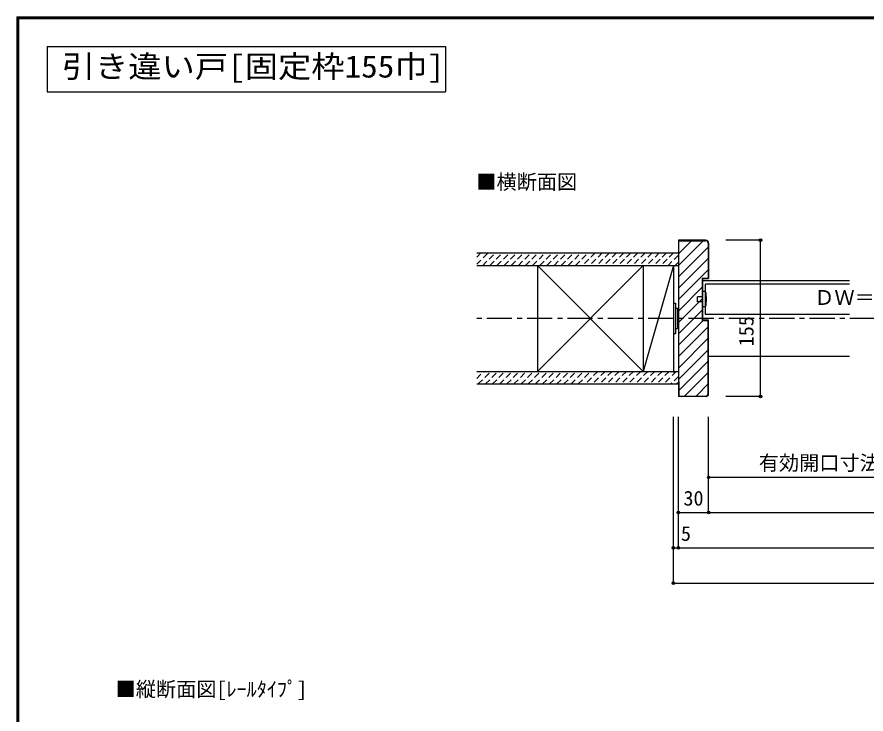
# Model space of a CAD drawing. Units: millimetres at full size, sheet at 1:5; details may follow other scales. Extents: x -973 to 977, y -718 to 696.
# Drawn here: x -973 to -131, y 5 to 696 of the extents above; entities that cross this region are included whole.
import ezdxf
from ezdxf.enums import TextEntityAlignment as Align

# ---------------------------------------------------------------- set-up
doc = ezdxf.new("R2010")
doc.units = ezdxf.units.MM
doc.header["$LTSCALE"] = 5
doc.header["$PDMODE"] = 32
doc.header["$PDSIZE"] = 2.5
doc.linetypes.add('CHAIN1', pattern=[8, 5, -1, 1, -1])
doc.linetypes.add('DASHED1', pattern=[1.8, 1.2, -0.6])
for name, color, linetype in [('0-1_通り芯', 4, 'CHAIN1'), ('0-2_柱', 7, 'Continuous'), ('0-3_仕上げ', 2, 'Continuous'), ('0-4_枠', 3, 'Continuous'), ('0-6_扉', 6, 'Continuous'), ('0-7_金物', 7, 'Continuous'), ('0-A_文字', 3, 'Continuous'), ('0-B_寸法', 7, 'Continuous'), ('0-C_ハッチ', 4, 'DASHED1'), ('F-1_枠', 6, 'Continuous')]:
    doc.layers.add(name, color=color, linetype=linetype)
doc.styles.add('ＭＳ ゴシック', font='')
doc.styles.get('ＭＳ ゴシック').set_extended_font_data('MS Gothic')

msp = doc.modelspace()

# ---------------------------------------------------------------- linework, layer by layer
at = {"layer": '0-1_通り芯'}
msp.add_line((517.482, 396.994), (-517.5, 396.994), dxfattribs=at)
at = {"layer": '0-2_柱'}
for p, q in [((-457.379, 344.494), (-352.379, 449.494)), ((-352.379, 344.494), (-457.379, 449.494)), ((-457.379, 344.494), (-352.379, 449.494)), ((-352.379, 344.494), (-457.379, 449.494)), ((-322.5, 449.494), (-352.379, 344.494)), ((-322.5, 449.494), (-352.379, 344.494))]:
    msp.add_line(p, q, dxfattribs=at)
at = {"layer": '0-2_柱', "color": 3}
for p, q in [((-457.379, 449.494), (-457.379, 344.494)), ((-352.379, 449.494), (-352.379, 344.494)), ((-322.5, 448.494), (-322.5, 343.494))]:
    msp.add_line(p, q, dxfattribs=at)
at = {"layer": '0-3_仕上げ'}
for p, q in [((-517.5, 461.994), (-317.5, 461.994)), ((-517.5, 461.994), (-317.5, 461.994)), ((-517.5, 449.494), (-317.5, 449.494)), ((-517.5, 449.494), (-317.5, 449.494)), ((-517.5, 344.494), (-317.5, 344.494)), ((-517.5, 344.494), (-317.5, 344.494)), ((-517.5, 331.994), (-317.5, 331.994)), ((-517.5, 331.994), (-317.5, 331.994))]:
    msp.add_line(p, q, dxfattribs=at)
at = {"layer": '0-4_枠'}
for p, q in [((-317.5, 474.494), (-317.5, 319.494)), ((-290.5, 474.494), (-317.5, 474.494)), ((-288, 471.494), (-288, 436.994)), ((-287.5, 471.494), (-287.5, 436.494)), ((-317, 459.494), (-317.5, 459.494)), ((-294, 436.994), (-288, 436.994)), ((-294, 436.994), (-294, 394.994)), ((-293.5, 436.494), (-287.5, 436.494)), ((-293.5, 436.494), (-293.5, 395.494)), ((-294, 394.994), (-288, 394.994)), ((-293.5, 395.494), (-287.5, 395.494)), ((-288, 322.494), (-288, 394.994)), ((-287.5, 322.494), (-287.5, 395.494)), ((-317, 334.494), (-317.5, 334.494)), ((-317, 334.494), (-317, 319.994)), ((-317, 319.994), (-290.5, 319.994)), ((-290.5, 319.494), (-317.5, 319.494))]:
    msp.add_line(p, q, dxfattribs=at)
at = {"layer": '0-4_枠', "color": 4}
for p, q in [((-293.5, 434.494), (-147.75, 434.494)), ((-287.5, 359.494), (-147.75, 359.494))]:
    msp.add_line(p, q, dxfattribs=at)
at = {"layer": '0-4_枠'}
msp.add_lwpolyline([(-317, 459.494), (-317, 473.994), (-290.5, 473.994)], dxfattribs=at)
for centre, radius, start, end in [((-290.5, 471.494), 3, 0, 90), ((-290.5, 471.494), 2.5, 0, 90), ((-290.5, 322.494), 2.5, 270, 0), ((-290.5, 322.494), 3, 270, 0)]:
    msp.add_arc(centre, radius, start, end, dxfattribs=at)
at = {"layer": '0-6_扉'}
for p, q in [((-147.75, 430.994), (-290.5, 430.994)), ((-290.5, 400.994), (-290.5, 430.994)), ((-147.75, 400.994), (-290.5, 400.994))]:
    msp.add_line(p, q, dxfattribs=at)
at = {"layer": '0-7_金物'}
for p, q in [((-290.5, 423.494), (-293.5, 423.494)), ((-293.5, 408.494), (-293.5, 423.494)), ((-293.5, 418.494), (-298.5, 418.494)), ((-298.5, 413.494), (-298.5, 418.494)), ((-293.5, 413.494), (-298.5, 413.494)), ((-322.5, 411.994), (-320.5, 411.994)), ((-322.5, 411.994), (-322.5, 381.994)), ((-320.5, 411.994), (-320.5, 381.994)), ((-320.5, 406.994), (-318.5, 406.994)), ((-318.5, 406.994), (-318.5, 386.994)), ((-318.5, 405.994), (-317.5, 405.994)), ((-290.5, 408.494), (-293.5, 408.494)), ((-318.5, 387.994), (-317.5, 387.994)), ((-322.5, 381.994), (-320.5, 381.994)), ((-320.5, 386.994), (-318.5, 386.994))]:
    msp.add_line(p, q, dxfattribs=at)
msp.add_arc((-320.951, 415.994), 31.361, 346.16371, 13.83632, dxfattribs=at)
at = {"layer": '0-A_文字'}
for p, q in [((-943.333, 666.667), (-943.333, 621.667)), ((-943.333, 666.667), (-548.333, 666.667)), ((-548.333, 666.667), (-548.333, 621.667)), ((-943.333, 621.667), (-548.333, 621.667))]:
    msp.add_line(p, q, dxfattribs=at)
at = {"layer": '0-B_寸法', "color": 4}
for p, q in [((-236.078, 474.494), (-270.6, 474.494)), ((-236.078, 319.494), (-236.078, 474.494)), ((-236.078, 319.494), (-270.6, 319.494)), ((-322.5, 134.494), (-322.5, 299.494)), ((-317.5, 169.494), (-317.5, 299.494)), ((-287.5, 204.494), (-287.5, 299.494)), ((-287.5, 239.494), (-18, 239.494)), ((-317.5, 204.494), (317.482, 204.494)), ((-322.5, 169.494), (-317.5, 169.494)), ((-317.5, 169.494), (317.482, 169.494)), ((-322.5, 134.494), (322.491, 134.494))]:
    msp.add_line(p, q, dxfattribs=at)
at = {"layer": '0-B_寸法'}
for p in [(-236.078, 474.494), (-236.078, 319.494), (-287.5, 239.494), (-317.5, 204.494), (-287.5, 204.494), (-322.5, 169.494), (-317.5, 169.494), (-322.5, 134.494)]:
    msp.add_point(p, dxfattribs=at)
at = {"layer": '0-C_ハッチ', "linetype": 'Continuous'}
for p, q in [((-293.064, 473.994), (-317.5, 449.558)), ((-304.378, 473.994), (-317, 461.371)), ((-288, 467.744), (-317.5, 438.244)), ((-288, 456.43), (-317.5, 426.93)), ((-288, 445.116), (-317.5, 415.616)), ((-294, 427.803), (-317.5, 404.303)), ((-294, 416.489), (-317.5, 392.989)), ((-294, 405.175), (-317.5, 381.675)), ((-292.868, 394.994), (-317.5, 370.362)), ((-288, 388.548), (-317.5, 359.048)), ((-288, 377.234), (-317.5, 347.734)), ((-288, 365.921), (-317.5, 336.42)), ((-288, 354.607), (-317, 325.607)), ((-288, 343.293), (-311.299, 319.994)), ((-288, 331.979), (-299.986, 319.994))]:
    msp.add_line(p, q, dxfattribs=at)
at = {"layer": '0-C_ハッチ'}
for p, q in [((-517.5, 450.61), (-506.116, 461.994)), ((-517.5, 457.681), (-513.187, 461.994)), ((-517.5, 450.61), (-506.116, 461.994)), ((-517.5, 457.681), (-513.187, 461.994)), ((-511.545, 449.494), (-499.045, 461.994)), ((-511.545, 449.494), (-499.045, 461.994)), ((-504.474, 449.494), (-491.974, 461.994)), ((-504.474, 449.494), (-491.974, 461.994)), ((-497.403, 449.494), (-484.903, 461.994)), ((-497.403, 449.494), (-484.903, 461.994)), ((-490.332, 449.494), (-477.832, 461.994)), ((-490.332, 449.494), (-477.832, 461.994)), ((-483.26, 449.494), (-470.76, 461.994)), ((-483.26, 449.494), (-470.76, 461.994)), ((-476.189, 449.494), (-463.689, 461.994)), ((-476.189, 449.494), (-463.689, 461.994)), ((-469.118, 449.494), (-456.618, 461.994)), ((-469.118, 449.494), (-456.618, 461.994)), ((-462.047, 449.494), (-449.547, 461.994)), ((-462.047, 449.494), (-449.547, 461.994)), ((-454.976, 449.494), (-442.476, 461.994)), ((-454.976, 449.494), (-442.476, 461.994)), ((-447.905, 449.494), (-435.405, 461.994)), ((-447.905, 449.494), (-435.405, 461.994)), ((-440.834, 449.494), (-428.334, 461.994)), ((-440.834, 449.494), (-428.334, 461.994)), ((-433.763, 449.494), (-421.263, 461.994)), ((-433.763, 449.494), (-421.263, 461.994)), ((-426.692, 449.494), (-414.192, 461.994)), ((-426.692, 449.494), (-414.192, 461.994)), ((-419.621, 449.494), (-407.121, 461.994)), ((-419.621, 449.494), (-407.121, 461.994)), ((-400.05, 461.994), (-412.55, 449.494)), ((-400.05, 461.994), (-412.55, 449.494)), ((-392.979, 461.994), (-405.479, 449.494)), ((-392.979, 461.994), (-405.479, 449.494)), ((-385.908, 461.994), (-398.408, 449.494)), ((-385.908, 461.994), (-398.408, 449.494)), ((-378.837, 461.994), (-391.337, 449.494)), ((-378.837, 461.994), (-391.337, 449.494)), ((-371.766, 461.994), (-384.266, 449.494)), ((-371.766, 461.994), (-384.266, 449.494)), ((-364.694, 461.994), (-377.194, 449.494)), ((-364.694, 461.994), (-377.194, 449.494)), ((-357.623, 461.994), (-370.123, 449.494)), ((-357.623, 461.994), (-370.123, 449.494)), ((-350.552, 461.994), (-363.052, 449.494)), ((-350.552, 461.994), (-363.052, 449.494)), ((-343.481, 461.994), (-355.981, 449.494)), ((-343.481, 461.994), (-355.981, 449.494)), ((-336.41, 461.994), (-348.91, 449.494)), ((-336.41, 461.994), (-348.91, 449.494)), ((-329.339, 461.994), (-341.839, 449.494)), ((-329.339, 461.994), (-341.839, 449.494)), ((-322.268, 461.994), (-334.768, 449.494)), ((-322.268, 461.994), (-334.768, 449.494)), ((-317.5, 459.691), (-327.697, 449.494)), ((-317.5, 459.691), (-327.697, 449.494)), ((-317.5, 452.62), (-320.626, 449.494)), ((-317.5, 452.62), (-320.626, 449.494)), ((-517.5, 337.472), (-510.479, 344.494)), ((-517.5, 337.472), (-510.479, 344.494)), ((-515.908, 331.994), (-503.408, 344.494)), ((-515.908, 331.994), (-503.408, 344.494)), ((-508.837, 331.994), (-496.337, 344.494)), ((-508.837, 331.994), (-496.337, 344.494)), ((-501.766, 331.994), (-489.266, 344.494)), ((-501.766, 331.994), (-489.266, 344.494)), ((-494.694, 331.994), (-482.194, 344.494)), ((-494.694, 331.994), (-482.194, 344.494)), ((-487.623, 331.994), (-475.123, 344.494)), ((-487.623, 331.994), (-475.123, 344.494)), ((-480.552, 331.994), (-468.052, 344.494)), ((-480.552, 331.994), (-468.052, 344.494)), ((-473.481, 331.994), (-460.981, 344.494)), ((-473.481, 331.994), (-460.981, 344.494)), ((-466.41, 331.994), (-453.91, 344.494)), ((-466.41, 331.994), (-453.91, 344.494)), ((-459.339, 331.994), (-446.839, 344.494)), ((-459.339, 331.994), (-446.839, 344.494)), ((-452.268, 331.994), (-439.768, 344.494)), ((-452.268, 331.994), (-439.768, 344.494)), ((-445.197, 331.994), (-432.697, 344.494)), ((-445.197, 331.994), (-432.697, 344.494)), ((-438.126, 331.994), (-425.626, 344.494)), ((-438.126, 331.994), (-425.626, 344.494)), ((-431.055, 331.994), (-418.555, 344.494)), ((-431.055, 331.994), (-418.555, 344.494)), ((-423.984, 331.994), (-411.484, 344.494)), ((-423.984, 331.994), (-411.484, 344.494)), ((-416.913, 331.994), (-404.413, 344.494)), ((-416.913, 331.994), (-404.413, 344.494)), ((-397.342, 344.494), (-409.842, 331.994)), ((-397.342, 344.494), (-409.842, 331.994)), ((-390.271, 344.494), (-402.771, 331.994)), ((-390.271, 344.494), (-402.771, 331.994)), ((-383.2, 344.494), (-395.7, 331.994)), ((-383.2, 344.494), (-395.7, 331.994)), ((-376.128, 344.494), (-388.628, 331.994)), ((-376.128, 344.494), (-388.628, 331.994)), ((-369.057, 344.494), (-381.557, 331.994)), ((-369.057, 344.494), (-381.557, 331.994)), ((-361.986, 344.494), (-374.486, 331.994)), ((-361.986, 344.494), (-374.486, 331.994)), ((-354.915, 344.494), (-367.415, 331.994)), ((-354.915, 344.494), (-367.415, 331.994)), ((-347.844, 344.494), (-360.344, 331.994)), ((-347.844, 344.494), (-360.344, 331.994)), ((-340.773, 344.494), (-353.273, 331.994)), ((-340.773, 344.494), (-353.273, 331.994)), ((-333.702, 344.494), (-346.202, 331.994)), ((-333.702, 344.494), (-346.202, 331.994)), ((-326.631, 344.494), (-339.131, 331.994)), ((-326.631, 344.494), (-339.131, 331.994)), ((-319.56, 344.494), (-332.06, 331.994)), ((-319.56, 344.494), (-332.06, 331.994)), ((-317.5, 339.483), (-324.989, 331.994)), ((-317.5, 339.483), (-324.989, 331.994)), ((-317.5, 333.412), (-318.918, 331.994))]:
    msp.add_line(p, q, dxfattribs=at)
at = {"layer": 'F-1_枠'}
for p, q in [((-973.347, 695.833), (-973.347, -700.833)), ((-973.347, 695.833), (976.653, 695.833)), ((-973.347, 695), (976.653, 695)), ((-973.347, 694.167), (976.653, 694.167)), ((-972.514, 695.833), (-972.514, -700.833)), ((-971.68, 695.833), (-971.68, -700.833))]:
    msp.add_line(p, q, dxfattribs=at)

# ---------------------------------------------------------------- texts
at = {"layer": '0-A_文字', "style": 'ＭＳ ゴシック', "width": 1.1}
msp.add_text('引き違い戸[固定枠155巾]', height=21.99, dxfattribs=at).set_placement((-928.958, 629.167), align=Align.BOTTOM_LEFT)
at = {"layer": '0-A_文字', "color": 7, "style": 'ＭＳ ゴシック'}
for s, p in [('■横断面図', (-517.862, 520.626)), ('■縦断面図[ﾚｰﾙﾀｲﾌﾟ]', (-875.542, 17.653))]:
    msp.add_text(s, height=14.66, dxfattribs=at).set_placement(p, align=Align.BOTTOM_LEFT)
at = {"layer": '0-B_寸法', "style": 'ＭＳ ゴシック'}
for s, p in [('ＤＷ＝810', (-182.75, 405.994)), ('有効開口寸法＝774', (-237.75, 241.994)), ('30', (-312.5, 206.994)), ('5', (-315, 171.994))]:
    msp.add_text(s, height=14.66, dxfattribs=at).set_placement(p, align=Align.BOTTOM_LEFT)
msp.add_text('155', height=14.66, rotation=90, dxfattribs=at).set_placement((-238.578, 369.337), align=Align.BOTTOM_LEFT)

doc.saveas('drawing.dxf')
